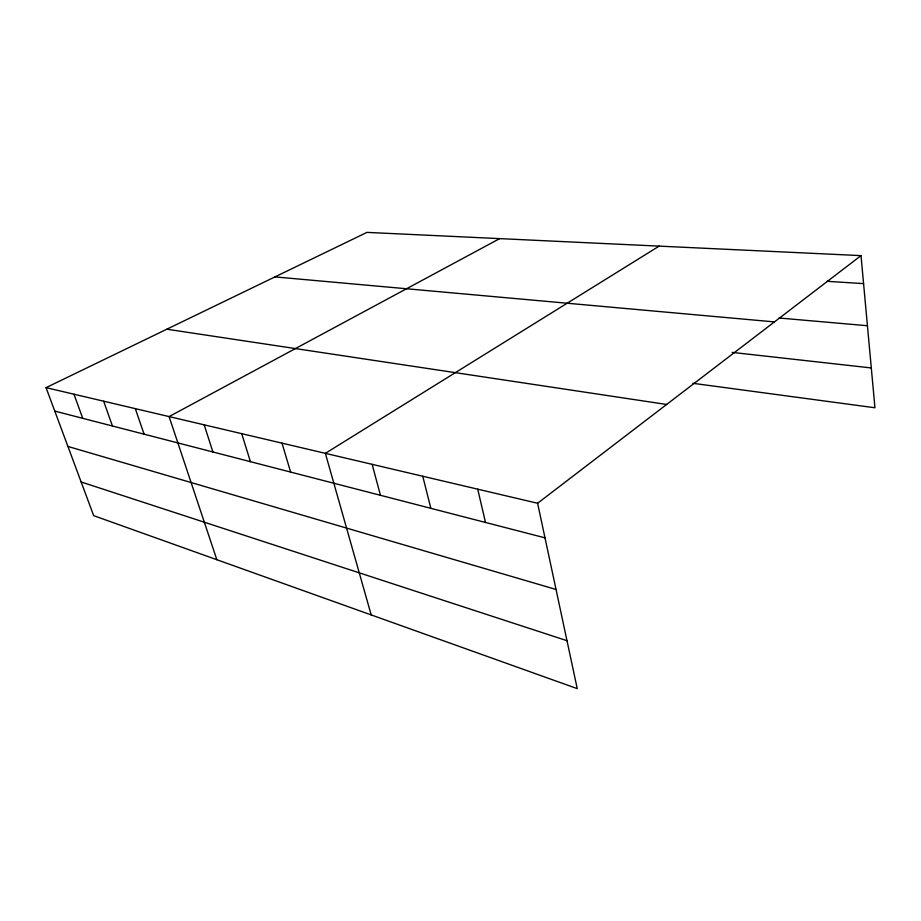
<?xml version="1.0" encoding="UTF-8"?>
<svg xmlns="http://www.w3.org/2000/svg" width="921" height="921" viewBox="0 0 921 921"><rect width="100%" height="100%" fill="white"/><g stroke="black" fill="none" stroke-linecap="round" stroke-linejoin="round"><path stroke-width="1.38" d="M537.611 503.257L577.237 688.62L93.677 515.656L46.05 387.649L537.611 503.257L861.008 255.624L874.95 407.773L692.868 383.297M659.148 246.126L325.366 453.339L371.198 614.929M499.666 238.62L169.096 416.591L216.849 559.715M46.05 387.649L366.961 232.38L861.008 255.624M826.954 281.308L863.576 283.622M779.108 318.01L867.432 325.735M274.953 276.899L774.446 321.901M732.183 352.398L871.301 367.94M166.828 329.211L666.631 404.469M54.765 411.088L545.002 537.841M67.924 446.443L556.042 589.463M81.152 481.982L566.991 640.694M73.968 394.223L82.729 418.318M103.659 401.199L112.443 426.009M135.306 408.648L144.102 434.182M204.174 424.834L212.924 451.981M241.716 433.664L250.42 461.674M282.01 443.151L290.622 472.07M372.142 464.345L380.454 495.302M422.762 476.249L430.844 508.334M477.723 489.178L485.505 522.46"/></g></svg>
